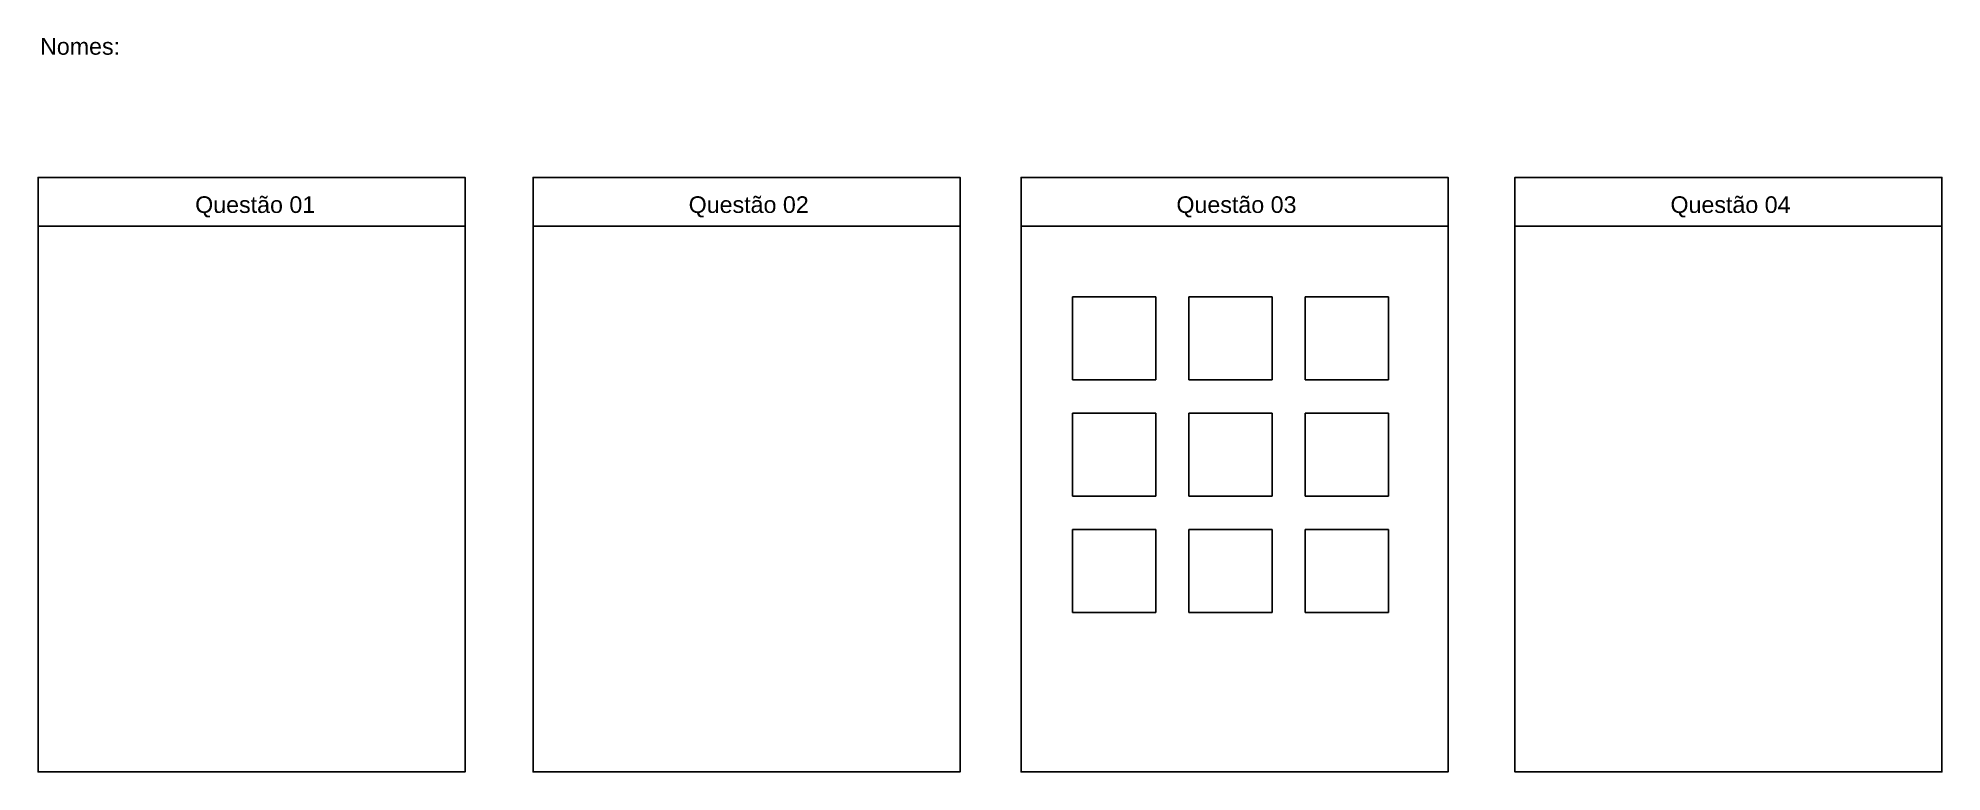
# Model space of a CAD drawing. Header units: millimetres. Extents: x 17 to 1163, y 15 to 456.
import ezdxf

# ---------------------------------------------------------------- set-up
doc = ezdxf.new("R2010")
doc.units = ezdxf.units.MM
doc.styles.get("Standard").update_dxf_attribs({"font": 'arial.ttf'})

msp = doc.modelspace()

# ---------------------------------------------------------------- linework, layer by layer
for p, q in [((639.6, 300.5), (689.6, 300.5)), ((639.6, 250.5), (639.6, 300.5)), ((689.6, 300.5), (689.6, 250.5)), ((709.6, 300.5), (759.6, 300.5)), ((709.6, 250.5), (709.6, 300.5)), ((759.6, 300.5), (759.6, 250.5)), ((779.6, 300.5), (829.6, 300.5)), ((779.6, 250.5), (779.6, 300.5)), ((829.6, 300.5), (829.6, 250.5)), ((689.6, 250.5), (639.6, 250.5)), ((759.6, 250.5), (709.6, 250.5)), ((829.6, 250.5), (779.6, 250.5)), ((639.6, 230.5), (689.6, 230.5)), ((639.6, 180.5), (639.6, 230.5)), ((689.6, 230.5), (689.6, 180.5)), ((709.6, 230.5), (759.6, 230.5)), ((709.6, 180.5), (709.6, 230.5)), ((759.6, 230.5), (759.6, 180.5)), ((779.6, 230.5), (829.6, 230.5)), ((779.6, 180.5), (779.6, 230.5)), ((829.6, 230.5), (829.6, 180.5)), ((689.6, 180.5), (639.6, 180.5)), ((759.6, 180.5), (709.6, 180.5)), ((829.6, 180.5), (779.6, 180.5)), ((639.6, 160.5), (689.6, 160.5)), ((639.6, 110.5), (639.6, 160.5)), ((689.6, 160.5), (689.6, 110.5)), ((709.6, 160.5), (759.6, 160.5)), ((709.6, 110.5), (709.6, 160.5)), ((759.6, 160.5), (759.6, 110.5)), ((779.6, 160.5), (829.6, 160.5)), ((779.6, 110.5), (779.6, 160.5)), ((829.6, 160.5), (829.6, 110.5)), ((689.6, 110.5), (639.6, 110.5)), ((759.6, 110.5), (709.6, 110.5)), ((829.6, 110.5), (779.6, 110.5))]:
    msp.add_line(p, q)
for points in [[(17.2, 342.9), (274.1, 342.9), (274.1, 372.3), (17.2, 372.3)], [(315, 342.9), (571.9, 342.9), (571.9, 372.3), (315, 372.3)], [(608.6, 342.9), (865.5, 342.9), (865.5, 372.3), (608.6, 372.3)], [(905.7, 342.9), (1162.6, 342.9), (1162.6, 372.3), (905.7, 372.3)], [(17.2, 342.9), (274.1, 342.9), (274.1, 14.6), (17.2, 14.6)], [(315, 342.9), (571.9, 342.9), (571.9, 14.6), (315, 14.6)], [(608.6, 342.9), (865.5, 342.9), (865.5, 14.6), (608.6, 14.6)], [(905.7, 342.9), (1162.6, 342.9), (1162.6, 14.6), (905.7, 14.6)]]:
    msp.add_lwpolyline(points, close=True)

# ---------------------------------------------------------------- texts
at = {"char_height": 10, "attachment_point": 1}
for s, insert in [('Nomes: ', (18.4, 456.1)), ('\\pi93.32116;Questão 01', (18.4, 360.9)), ('\\pi92.40711;Questão 02', (316.2, 360.9)), ('\\pi92.35595;Questão 03', (609.7, 360.9)), ('\\pi92.37642;Questão 04', (906.9, 360.9))]:
    msp.add_mtext_dynamic_manual_height_columns(s, width=255.708, gutter_width=12.5, heights=[0], dxfattribs=dict(at, insert=insert))

doc.saveas('drawing.dxf')
